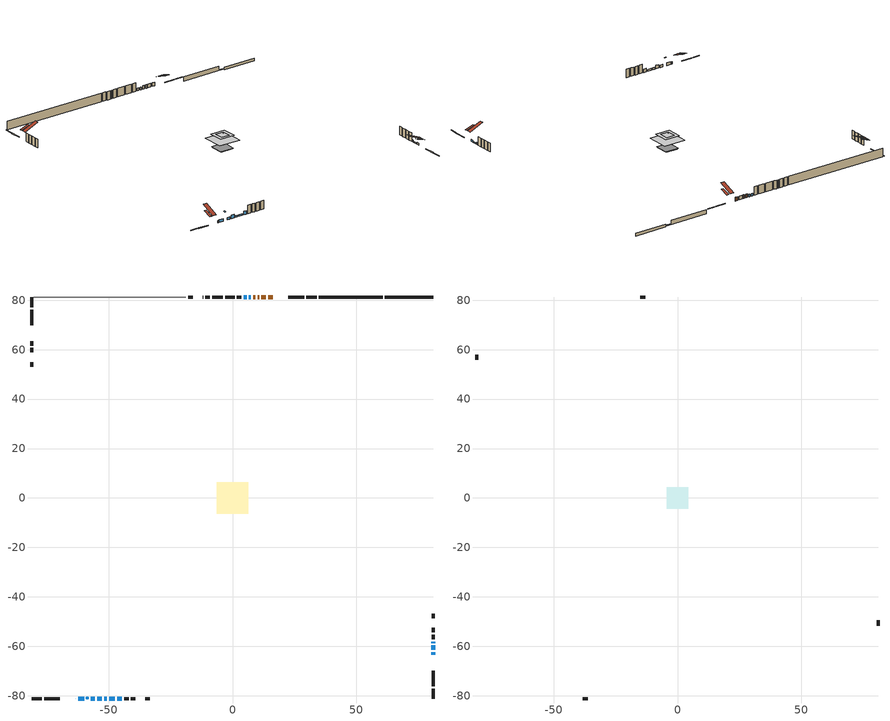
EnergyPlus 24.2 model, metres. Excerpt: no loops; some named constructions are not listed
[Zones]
conditioned space
 floor othersidecoefficients (Floor1 construction): -1.84,-1.84 -1.84,1.84 1.84,1.84 1.84,-1.84 z1.64
 floor adiabatic (AdiabaticFloorConstruction): -6.41,-6.41 -6.41,6.41 6.41,6.41 6.41,-6.41 z4.08
 floor foundation (Slab1 construction): -3.6,-3.6 -3.6,3.6 3.6,3.6 3.6,-3.6 z-1.3
 floor foundation (Slab1 construction 1): -4.12,-4.12 -4.12,4.12 4.12,4.12 4.12,-4.12 z-0.75
 wall outside (RimJoist1 construction): 34.01,81.29 29.88,81.29 / -81.29,-81.29 -77.15,-81.29 / -81.29,81.29 -81.29,77.15 / 81.29,-81.29 81.29,-77.15 z1.64:1.94
 wall outside (RimJoist2 construction): 28.95,81.29 22.54,81.29 / -76.22,-81.29 -69.82,-81.29 / -81.29,76.22 -81.29,69.82 / 81.29,-76.22 81.29,-69.82 z1.64:1.94
 wall outside (AdiabaticWallConstruction 1): 16.2,81.29 14.43,81.29 / 10.72,81.29 10.18,81.29 / 9.25,81.29 8.33,81.29 z1.64:3.67
 wall outside (AdiabaticWallConstruction): -63.47,-81.29 -63.34,-81.29 / 81.29,-58.7 81.29,-58.06 z1.64:2.86; -62.42,-81.29 -60.03,-81.29 / 7.4,81.29 6.64,81.29 / 5.71,81.29 4.54,81.29 z1.64:3.11; 81.29,-63.47 81.29,-62.33 z1.64:2.78; -57.43,-81.29 -55.65,-81.29 z1.64:2.96; 81.29,-61.4 81.29,-59.62 z1.64:2.17; -54.72,-81.29 -52.89,-81.29 / -46.6,-81.29 -44.77,-81.29 z1.64:3.62; -51.96,-81.29 -50.82,-81.29 / -49.89,-81.29 -47.53,-81.29 z1.64:2.66
 wall outside (Wall1 construction): 3.61,81.29 1.79,81.29 / -43.84,-81.29 -42.02,-81.29 / -81.29,63.47 -81.29,61.65 / 81.29,-57.13 81.29,-55.31 z1.64:6.52
 wall outside (Wall4 construction): -9.19,81.29 -11,81.29 / -41.09,-81.29 -39.28,-81.29 / -81.29,60.72 -81.29,58.92 / 81.29,-54.38 81.29,-52.57 z1.64:6.52
 wall outside (Wall7 construction): -16.09,81.29 -17.9,81.29 / -35.31,-81.29 -33.51,-81.29 / -81.29,54.95 -81.29,53.14 / 81.29,-48.6 81.29,-46.8 z1.64:6.52
 wall foundation (FoundationWall1 construction): 81.29,81.29 61.63,81.29 z-1.3:0.22
 wall foundation (FoundationWall2 construction): 34.94,81.29,-0.75 34.94,81.29,1.64 58.12,81.29,1.64 58.12,81.29,-0.37 60.7,81.29,-0.37 60.7,81.29,-0.75
 wall othersidecoefficients (AdiabaticWallConstruction 1): 13.5,81.29 11.65,81.29 z1.64:3.67
 wall othersidecoefficients (Wall2 construction): 0.86,81.29 -2.98,81.29 z1.64:6.52
 wall othersidecoefficients (Wall3 construction): -3.91,81.29 -8.26,81.29 z1.64:6.52
 wall othersidecoefficients (Wall5 construction): -11.93,81.29 -12.12,81.29 z1.64:6.52
 wall adiabatic (Wall8 construction): -18.83,81.29 -80.36,81.29 z1.64:6.52
 window (WindowConstruction 8): -63.47,-81.29 -63.34,-81.29 z1.64:2.86
 window (WindowConstruction 6): -62.42,-81.29 -60.03,-81.29 z1.64:3.11
 window (WindowConstruction 7): 81.29,-63.47 81.29,-62.33 z1.64:2.78
 window (WindowConstruction 10): -57.42,-81.29 -55.65,-81.29 z1.64:2.96
 window (WindowConstruction 11): 81.29,-61.4 81.29,-59.62 z1.64:2.17
 window (WindowConstruction): 7.4,81.29 6.64,81.29 z1.64:3.11
 window (WindowConstruction 1): -54.72,-81.29 -52.89,-81.29 z1.64:3.62
 window (WindowConstruction 2): -51.96,-81.29 -50.82,-81.29 z1.64:2.65
 window (WindowConstruction 3): -49.89,-81.29 -47.53,-81.29 z1.64:2.65
 window (WindowConstruction 4): 5.71,81.29 4.54,81.29 z1.64:3.11
 window (WindowConstruction 9): 81.29,-58.69 81.29,-58.06 z1.64:2.86
 window (WindowConstruction 5): -46.6,-81.29 -44.77,-81.29 z1.64:3.62
 door (Door): 16.2,81.29 14.43,81.29 z1.64:3.67
 door inside (Door 1): 13.5,81.29 11.65,81.29 z1.64:3.67
 door (Door 2): 10.72,81.29 10.18,81.29 z1.64:3.67
 door (Door 3): 9.25,81.29 8.33,81.29 z1.64:3.67
 ceiling adiabatic (AdiabaticFloorConstruction): 6.41,-6.41 6.41,6.41 -6.41,6.41 -6.41,-6.41 z4.08
 roof outside (Roof2 construction): -1.59,1.59 -1.59,-1.59 1.59,-1.59 1.59,1.59 z6.52
 roof outside (AdiabaticRoofConstruction): -58.35,-81.29,6.52 -58.35,-80.6,6.8 -59.1,-80.6,6.8 -59.1,-81.29,6.52
 skylight (SkylightConstruction): -58.35,-81.29,6.52 -58.35,-80.6,6.8 -59.1,-80.6,6.8 -59.1,-81.29,6.52
attic - vented
 floor to conditioned space (Floor2 construction Reversed): -2.51,-2.51 -2.51,2.51 2.51,2.51 2.51,-2.51 z6.52
 floor to conditioned space (Floor3 construction Reversed): -4.36,-4.36 -4.36,4.36 4.36,4.36 4.36,-4.36 z6.52
 wall outside (Wall6 construction): -13.05,81.29 -15.16,81.29 / -38.35,-81.29 -36.24,-81.29 / -81.29,57.99 -81.29,55.88 / 81.29,-51.64 81.29,-49.53 z1.64:6.52
 roof outside (Roof1 construction): 20.33,81.29,6.52 20.33,76.4,8.15 21.61,76.4,8.15 21.61,81.29,6.52; -67.6,-81.29,6.52 -67.6,-76.4,8.15 -68.89,-76.4,8.15 -68.89,-81.29,6.52; -81.29,67.6,6.52 -76.4,67.6,8.15 -76.4,68.89,8.15 -81.29,68.89,6.52; 81.29,-67.6,6.52 76.4,-67.6,8.15 76.4,-68.89,8.15 81.29,-68.89,6.52
 roof outside (Roof3 construction): 17.13,81.29,6.52 17.13,72.91,10.01 19.4,72.91,10.01 19.4,81.29,6.52; -64.4,-81.29,6.52 -64.4,-72.91,10.01 -66.67,-72.91,10.01 -66.67,-81.29,6.52; -81.29,64.4,6.52 -72.91,64.4,10.01 -72.91,66.67,10.01 -81.29,66.67,6.52; 81.29,-64.4,6.52 72.91,-64.4,10.01 72.91,-66.67,10.01 81.29,-66.67,6.52
[Material] Roughness=Rough; Thermal Absorptance=0.9
Name | Thickness {m} | Conductivity {W/m-K} | Density {kg/m3} | Specific Heat {J/kg-K} | Solar Absorptance | Visible Absorptance
ceiling loosefill ins | 0.0846667 | 0.0480833 | 16.02 | 1046.75 | 0.7 | 0.7
ceiling loosefill ins 1 | 0.169333 | 0.0480833 | 16.02 | 1046.75 | 0.7 | 0.7
ceiling stud and cavity | 0.1397 | 0.101714 | 65.682 | 1177.47 | 0.7 | 0.7
ceiling stud and cavity 1 | 0.1397 | 0.141927 | 65.682 | 1177.47 | 0.7 | 0.7
gypsum board | 0.0127 | 0.160291 | 801 | 837.4 | 0.6 | 0.6
[Construction]
Floor2 construction: ceiling loosefill ins, ceiling stud and cavity, gypsum board
Floor3 construction: ceiling loosefill ins 1, ceiling stud and cavity 1, gypsum board
[EnergyManagementSystem:Program]
natural_vent_program: Set Tin = tin_s; Set Tout = tout_s; Set Wout = out_wt_s; Set Pbar = out_pb_s; Set Phiout = (@RhFnTdbWPb Tout Wout Pbar); Set MaxHR = 0.0115; Set Tnvsp = (htg_sp_s + clg_sp_s) / 2; Set NVavail = natural_vent_s; Set ClgSsnAvail = cool_season; Set Qnv = 0; Set Qwhf = 0; Set whole_house_fan_mix_act = 0; Set whole_house_fan_act = 0; If ((Wout < MaxHR) && (Tin > Tout) && (Tin > Tnvsp) && (ClgSsnAvail > 0)); Set WHF_Flow = 0; Set Adj = (Tin-Tnvsp)/(Tin-Tout); Set Adj = (@Min Adj 1); Set Adj = (@Max Adj 0); If (WHF_Flow > 0); Set Qwhf = WHF_Flow*Adj; Set whole_house_fan_mix_act = WHF_Flow*Adj; Set WHF_W = 0; Set whole_house_fan_act = WHF_W*Adj; ElseIf (NVavail > 0); Set NVArea = 0.0; Set Cs = 0.0002330072345568537; Set Cw = 3.573393377135627e-05; Set Tdiff = Tin-Tout; Set dT = (@Abs Tdiff); Set Vwind = site_vw_s; Set SGNV = NVArea*Adj*((((Cs*dT)+(Cw*(Vwind^2)))^0.5)/1000); Set MaxNV = 3.885557458288897; Set Qnv = (@Min SGNV MaxNV); EndIf; EndIf; Set natural_vent_flow_act = Qnv; Set whole_house_fan_flow_act = Qwhf; Set natural_vent_program_Qnv = Qnv; Set natural_vent_program_Qwhf = Qwhf
other_non_freezing_space_Temperature_Program: Set other_non_freezing_space_temp_sch = 0.0; Set other_non_freezing_space_temp_sch = other_non_freezing_space_temp_sch + (oa_temp * 1.0); If other_non_freezing_space_temp_sch < 4.444444444444445; Set other_non_freezing_space_temp_sch = 4.444444444444445; EndIf
total_airflows_program: Set total_infil_flow_rate = 0; Set total_mechvent_flow_rate = 0; Set total_natvent_flow_rate = 0; Set total_whf_flow_rate = 0; Set total_infil_flow_rate = total_infil_flow_rate + (infil_program_Qinf * 1); Set total_mechvent_flow_rate = total_mechvent_flow_rate + (infil_program_Qfan * 1); Set total_natvent_flow_rate = total_natvent_flow_rate + (natural_vent_program_Qnv * 1); Set total_whf_flow_rate = total_whf_flow_rate + (natural_vent_program_Qwhf * 1)
total_loads_program: Set loads_htg_tot = 0; Set loads_clg_tot = 0; If htg_load_cond > 0; Set loads_htg_tot = loads_htg_tot + (htg_load_cond - clg_load_cond) * 1.0; EndIf; Set loads_htg_tot = (@Max loads_htg_tot 0); If clg_load_cond > 0; Set loads_clg_tot = loads_clg_tot + (clg_load_cond - htg_load_cond) * 0.0; EndIf; Set loads_clg_tot = (@Max loads_clg_tot 0)
unmet_hours_program: Set htg_unmet_hours = 0; Set clg_unmet_hours = 0; Set unit_htg_unmet_hours = 0; If ((DayOfYear >= 1) && (DayOfYear <= 365)); Set unit_htg_unmet_hours = unit_htg_unmet_hours + conditioned_space_htg_unmet_s; If unit_htg_unmet_hours > htg_unmet_hours; Set htg_unmet_hours = unit_htg_unmet_hours; EndIf; EndIf
water_heater_1_EC_adj: If WarmupFlag == 0; Set dhw_e_cons = water_heater_1_energy + water_heater_1_on_cycle_parasitic + water_heater_1_off_cycle_parasitic; Set water_heater_1_ec_adj_act = 0.0 * dhw_e_cons / 1; EndIf
water_heater_EC_adj: If WarmupFlag == 0; Set dhw_e_cons = water_heater_energy + water_heater_on_cycle_parasitic + water_heater_off_cycle_parasitic; Set water_heater_ec_adj_act = 0.0 * dhw_e_cons / 1; EndIf
[EnergyManagementSystem:ProgramCallingManager]
component_loads_program_calling_manager: EndOfZoneTimestepAfterZoneReporting; component_loads_program
fridge_schedule_program_calling_manager: BeginZoneTimestepAfterInitHeatBalance; fridge_schedule_program
infil_program_calling_manager: BeginZoneTimestepAfterInitHeatBalance; infil_program
natural_vent_program_calling_manager: BeginZoneTimestepAfterInitHeatBalance; natural_vent_program
other_non_freezing_space_Temperature_Program_calling_manager: EndOfSystemTimestepAfterHVACReporting; other_non_freezing_space_Temperature_Program
total_airflows_program_calling_manager: EndOfZoneTimestepAfterZoneReporting; total_airflows_program
total_loads_program_calling_manager: EndOfZoneTimestepAfterZoneReporting; total_loads_program
unmet_hours_program_calling_manager: EndOfZoneTimestepBeforeZoneReporting; unmet_hours_program
water_heater_1_EC_adj_ProgramManager: EndOfSystemTimestepBeforeHVACReporting; water_heater_1_EC_adj
water_heater_EC_adj_ProgramManager: EndOfSystemTimestepBeforeHVACReporting; water_heater_EC_adj
[EnergyManagementSystem:OutputVariable] Type of Data in Variable=Summed; Update Frequency=ZoneTimestep
Name | EMS Variable | EMS Program or Subroutine | Units
loads_htg_tot_peakload_outvar; loads_htg_tot_annual_outvar; Energy Management System Output Variable 1; Energy Management System Output Variable 45 | loads_htg_tot | total_loads_program | J
loads_clg_tot_peakload_outvar; loads_clg_tot_annual_outvar; Energy Management System Output Variable 2; Energy Management System Output Variable 46 | loads_clg_tot | total_loads_program | J
htg_unmet_hours_annual_outvar; Energy Management System Output Variable 3 | htg_unmet_hours | unmet_hours_program | hr
clg_unmet_hours_annual_outvar; Energy Management System Output Variable 4 | clg_unmet_hours | unmet_hours_program | hr
loads_htg_roofs_annual_outvar; Energy Management System Output Variable 5 | loads_htg_roofs | component_loads_program | J
loads_htg_ceilings_annual_outvar; Energy Management System Output Variable 6 | loads_htg_ceilings | component_loads_program | J
loads_htg_walls_annual_outvar; Energy Management System Output Variable 7 | loads_htg_walls | component_loads_program | J
loads_htg_rim_joists_annual_outvar; Energy Management System Output Variable 8 | loads_htg_rim_joists | component_loads_program | J
loads_htg_foundation_walls_annual_outvar; Energy Management System Output Variable 9 | loads_htg_foundation_walls | component_loads_program | J
loads_htg_doors_annual_outvar; Energy Management System Output Variable 10 | loads_htg_doors | component_loads_program | J
loads_htg_windows_conduction_annual_outvar; Energy Management System Output Variable 11 | loads_htg_windows_conduction | component_loads_program | J
loads_htg_windows_solar_annual_outvar; Energy Management System Output Variable 12 | loads_htg_windows_solar | component_loads_program | J
loads_htg_skylights_conduction_annual_outvar; Energy Management System Output Variable 13 | loads_htg_skylights_conduction | component_loads_program | J
loads_htg_skylights_solar_annual_outvar; Energy Management System Output Variable 14 | loads_htg_skylights_solar | component_loads_program | J
loads_htg_floors_annual_outvar; Energy Management System Output Variable 15 | loads_htg_floors | component_loads_program | J
loads_htg_slabs_annual_outvar; Energy Management System Output Variable 16 | loads_htg_slabs | component_loads_program | J
loads_htg_internal_mass_annual_outvar; Energy Management System Output Variable 17 | loads_htg_internal_mass | component_loads_program | J
loads_htg_infil_annual_outvar; Energy Management System Output Variable 18 | loads_htg_infil | component_loads_program | J
loads_htg_natvent_annual_outvar; Energy Management System Output Variable 19 | loads_htg_natvent | component_loads_program | J
loads_htg_mechvent_annual_outvar; Energy Management System Output Variable 20 | loads_htg_mechvent | component_loads_program | J
loads_htg_whf_annual_outvar; Energy Management System Output Variable 21 | loads_htg_whf | component_loads_program | J
loads_htg_ducts_annual_outvar; Energy Management System Output Variable 22 | loads_htg_ducts | component_loads_program | J
loads_htg_intgains_annual_outvar; Energy Management System Output Variable 23 | loads_htg_intgains | component_loads_program | J
loads_htg_lighting_annual_outvar; Energy Management System Output Variable 24 | loads_htg_lighting | component_loads_program | J
loads_clg_roofs_annual_outvar; Energy Management System Output Variable 25 | loads_clg_roofs | component_loads_program | J
loads_clg_ceilings_annual_outvar; Energy Management System Output Variable 26 | loads_clg_ceilings | component_loads_program | J
loads_clg_walls_annual_outvar; Energy Management System Output Variable 27 | loads_clg_walls | component_loads_program | J
loads_clg_rim_joists_annual_outvar; Energy Management System Output Variable 28 | loads_clg_rim_joists | component_loads_program | J
loads_clg_foundation_walls_annual_outvar; Energy Management System Output Variable 29 | loads_clg_foundation_walls | component_loads_program | J
loads_clg_doors_annual_outvar; Energy Management System Output Variable 30 | loads_clg_doors | component_loads_program | J
loads_clg_windows_conduction_annual_outvar; Energy Management System Output Variable 31 | loads_clg_windows_conduction | component_loads_program | J
loads_clg_windows_solar_annual_outvar; Energy Management System Output Variable 32 | loads_clg_windows_solar | component_loads_program | J
loads_clg_skylights_conduction_annual_outvar; Energy Management System Output Variable 33 | loads_clg_skylights_conduction | component_loads_program | J
loads_clg_skylights_solar_annual_outvar; Energy Management System Output Variable 34 | loads_clg_skylights_solar | component_loads_program | J
loads_clg_floors_annual_outvar; Energy Management System Output Variable 35 | loads_clg_floors | component_loads_program | J
loads_clg_slabs_annual_outvar; Energy Management System Output Variable 36 | loads_clg_slabs | component_loads_program | J
loads_clg_internal_mass_annual_outvar; Energy Management System Output Variable 37 | loads_clg_internal_mass | component_loads_program | J
loads_clg_infil_annual_outvar; Energy Management System Output Variable 38 | loads_clg_infil | component_loads_program | J
loads_clg_natvent_annual_outvar; Energy Management System Output Variable 39 | loads_clg_natvent | component_loads_program | J
loads_clg_mechvent_annual_outvar; Energy Management System Output Variable 40 | loads_clg_mechvent | component_loads_program | J
loads_clg_whf_annual_outvar; Energy Management System Output Variable 41 | loads_clg_whf | component_loads_program | J
loads_clg_ducts_annual_outvar; Energy Management System Output Variable 42 | loads_clg_ducts | component_loads_program | J
loads_clg_intgains_annual_outvar; Energy Management System Output Variable 43 | loads_clg_intgains | component_loads_program | J
loads_clg_lighting_annual_outvar; Energy Management System Output Variable 44 | loads_clg_lighting | component_loads_program | J
[Schedule:Day:Interval]
interior lighting schedule day: No, 01:00, 0.108182, 04:00, 0.0901515, 05:00, 0.0991667, 06:00, 0.162273, 07:00, 0.270455, 08:00, 0.342576, 10:00, 0.369621, 11:00, 0.351591, 12:00, 0.333561, 13:00, 0.324545, 14:00, 0.31553, 15:00, 0.333561, 16:00, 0.369621, 17:00, 0.450758, 18:00, 0.585985, 19:00, 0.775303, 20:00, 0.955606, 21:00, 0.991667, 22:00, 0.712197, 23:00, 0.360606, 24:00, 0.162273
interior lighting schedule day 1: No, 01:00, 0.100909, 04:00, 0.0840909, 05:00, 0.0925, 06:00, 0.151364, 07:00, 0.252273, 08:00, 0.319545, 10:00, 0.344773, 11:00, 0.327955, 12:00, 0.311136, 13:00, 0.302727, 14:00, 0.294318, 15:00, 0.311136, 16:00, 0.344773, 17:00, 0.420455, 18:00, 0.546591, 19:00, 0.723182, 20:00, 0.891364, 21:00, 0.925, 22:00, 0.664318, 23:00, 0.336364, 24:00, 0.151364
interior lighting schedule day 2: No, 01:00, 0.0927273, 04:00, 0.0772727, 05:00, 0.085, 06:00, 0.139091, 07:00, 0.231818, 08:00, 0.293636, 10:00, 0.316818, 11:00, 0.301364, 12:00, 0.285909, 13:00, 0.278182, 14:00, 0.270455, 15:00, 0.285909, 16:00, 0.316818, 17:00, 0.386364, 18:00, 0.502273, 19:00, 0.664545, 20:00, 0.819091, 21:00, 0.85, 22:00, 0.610455, 23:00, 0.309091, 24:00, 0.139091
interior lighting schedule day 3: No, 01:00, 0.0845455, 04:00, 0.0704545, 05:00, 0.0775, 06:00, 0.126818, 07:00, 0.211364, 08:00, 0.267727, 10:00, 0.288864, 11:00, 0.274773, 12:00, 0.260682, 13:00, 0.253636, 14:00, 0.246591, 15:00, 0.260682, 16:00, 0.288864, 17:00, 0.352273, 18:00, 0.457955, 19:00, 0.605909, 20:00, 0.746818, 21:00, 0.775, 22:00, 0.556591, 23:00, 0.281818, 24:00, 0.126818
interior lighting schedule day 4: No, 01:00, 0.0763636, 04:00, 0.0636364, 05:00, 0.07, 06:00, 0.114545, 07:00, 0.190909, 08:00, 0.241818, 10:00, 0.260909, 11:00, 0.248182, 12:00, 0.235455, 13:00, 0.229091, 14:00, 0.222727, 15:00, 0.235455, 16:00, 0.260909, 17:00, 0.318182, 18:00, 0.413636, 19:00, 0.547273, 20:00, 0.674545, 21:00, 0.7, 22:00, 0.502727, 23:00, 0.254545, 24:00, 0.114545
interior lighting schedule day 5: No, 01:00, 0.0727273, 04:00, 0.0606061, 05:00, 0.0666667, 06:00, 0.109091, 07:00, 0.181818, 08:00, 0.230303, 10:00, 0.248485, 11:00, 0.236364, 12:00, 0.224242, 13:00, 0.218182, 14:00, 0.212121, 15:00, 0.224242, 16:00, 0.248485, 17:00, 0.30303, 18:00, 0.393939, 19:00, 0.521212, 20:00, 0.642424, 21:00, 0.666667, 22:00, 0.478788, 23:00, 0.242424, 24:00, 0.109091
interior lighting schedule day 6: No, 01:00, 0.0745455, 04:00, 0.0621212, 05:00, 0.0683333, 06:00, 0.111818, 07:00, 0.186364, 08:00, 0.236061, 10:00, 0.254697, 11:00, 0.242273, 12:00, 0.229848, 13:00, 0.223636, 14:00, 0.217424, 15:00, 0.229848, 16:00, 0.254697, 17:00, 0.310606, 18:00, 0.403788, 19:00, 0.534242, 20:00, 0.658485, 21:00, 0.683333, 22:00, 0.490758, 23:00, 0.248485, 24:00, 0.111818
interior lighting schedule day 7: No, 01:00, 0.08, 04:00, 0.0666667, 05:00, 0.0733333, 06:00, 0.12, 07:00, 0.2, 08:00, 0.253333, 10:00, 0.273333, 11:00, 0.26, 12:00, 0.246667, 13:00, 0.24, 14:00, 0.233333, 15:00, 0.246667, 16:00, 0.273333, 17:00, 0.333333, 18:00, 0.433333, 19:00, 0.573333, 20:00, 0.706667, 21:00, 0.733333, 22:00, 0.526667, 23:00, 0.266667, 24:00, 0.12
interior lighting schedule day 8: No, 01:00, 0.0890909, 04:00, 0.0742424, 05:00, 0.0816667, 06:00, 0.133636, 07:00, 0.222727, 08:00, 0.282121, 10:00, 0.304394, 11:00, 0.289545, 12:00, 0.274697, 13:00, 0.267273, 14:00, 0.259848, 15:00, 0.274697, 16:00, 0.304394, 17:00, 0.371212, 18:00, 0.482576, 19:00, 0.638485, 20:00, 0.78697, 21:00, 0.816667, 22:00, 0.586515, 23:00, 0.29697, 24:00, 0.133636
interior lighting schedule day 9: No, 01:00, 0.0972727, 04:00, 0.0810606, 05:00, 0.0891667, 06:00, 0.145909, 07:00, 0.243182, 08:00, 0.30803, 10:00, 0.332348, 11:00, 0.316136, 12:00, 0.299924, 13:00, 0.291818, 14:00, 0.283712, 15:00, 0.299924, 16:00, 0.332348, 17:00, 0.405303, 18:00, 0.526894, 19:00, 0.697121, 20:00, 0.859242, 21:00, 0.891667, 22:00, 0.640379, 23:00, 0.324242, 24:00, 0.145909
interior lighting schedule day 10: No, 01:00, 0.105455, 04:00, 0.0878788, 05:00, 0.0966667, 06:00, 0.158182, 07:00, 0.263636, 08:00, 0.333939, 10:00, 0.360303, 11:00, 0.342727, 12:00, 0.325152, 13:00, 0.316364, 14:00, 0.307576, 15:00, 0.325152, 16:00, 0.360303, 17:00, 0.439394, 18:00, 0.571212, 19:00, 0.755758, 20:00, 0.931515, 21:00, 0.966667, 22:00, 0.694242, 23:00, 0.351515, 24:00, 0.158182
interior lighting schedule day 11: No, 01:00, 0.109091, 04:00, 0.0909091, 05:00, 0.1, 06:00, 0.163636, 07:00, 0.272727, 08:00, 0.345455, 10:00, 0.372727, 11:00, 0.354545, 12:00, 0.336364, 13:00, 0.327273, 14:00, 0.318182, 15:00, 0.336364, 16:00, 0.372727, 17:00, 0.454545, 18:00, 0.590909, 19:00, 0.781818, 20:00, 0.963636, 21:00, 1, 22:00, 0.718182, 23:00, 0.363636, 24:00, 0.163636
interior lighting schedule default day; occupants schedule default day; clothes dryer schedule default day; cooking range schedule default day; mech vent bath fan 0 schedule default day; mech vent bath fan 1 schedule default day; misc plug loads schedule default day; general water use schedule default day; heating setpoint default day; cooling setpoint default day; clothes dryer exhaust 0 schedule default day; cooling season schedule day; cooling season schedule day 2; cooling season schedule default day; exterior lighting schedule default day; natural vent schedule default day: No, 24:00, 0
occupants schedule day: No, 05:00, 0.426829, 06:00, 0.719512, 07:00, 1, 08:00, 0.670732, 09:00, 0.329268, 14:00, 0.170732, 15:00, 0.231707, 16:00, 0.329268, 17:00, 0.5, 18:00, 0.670732, 19:00, 0.829268, 21:00, 1, 22:00, 0.853659, 23:00, 0.646341, 24:00, 0.426829
clothes dryer schedule day; clothes dryer exhaust 0 schedule day: No, 01:00, 0.123457, 02:00, 0.0740741, 03:00, 0.0493827, 04:00, 0.0246914, 05:00, 0.0493827, 06:00, 0.0740741, 07:00, 0.197531, 08:00, 0.395062, 09:00, 0.592593, 10:00, 0.839506, 11:00, 0.962963, 12:00, 1, 13:00, 0.91358, 14:00, 0.82716, 15:00, 0.716049, 16:00, 0.753086, 17:00, 0.679012, 18:00, 0.666667, 20:00, 0.62963, 21:00, 0.641975, 22:00, 0.666667, 23:00, 0.54321, 24:00, 0.296296
cooking range schedule day: No, 05:00, 0.0597015, 06:00, 0.11194, 07:00, 0.171642, 08:00, 0.291045, 11:00, 0.343284, 12:00, 0.402985, 13:00, 0.462687, 14:00, 0.343284, 15:00, 0.291045, 16:00, 0.402985, 17:00, 0.567164, 18:00, 1, 19:00, 0.850746, 20:00, 0.432836, 21:00, 0.291045, 22:00, 0.231343, 23:00, 0.171642, 24:00, 0.11194
mech vent bath fan 0 schedule day; mech vent bath fan 1 schedule day: No, 07:00, 0, 08:00, 1, 09:00, 0.2, 24:00, 0
misc plug loads schedule day: No, 06:00, 0.705882, 07:00, 0.745098, 08:00, 0.803922, 15:00, 0.823529, 16:00, 0.862745, 17:00, 0.921569, 18:00, 0.980392, 19:00, 1, 20:00, 0.980392, 21:00, 0.941176, 22:00, 0.862745, 23:00, 0.784314, 24:00, 0.72549
general water use schedule day: No, 01:00, 0.315068, 03:00, 0.287671, 04:00, 0.342466, 05:00, 0.369863, 06:00, 0.520548, 07:00, 0.60274, 08:00, 0.534247, 10:00, 0.506849, 11:00, 0.465753, 14:00, 0.479452, 15:00, 0.534247, 16:00, 0.589041, 17:00, 0.69863, 18:00, 0.876712, 19:00, 0.890411, 20:00, 0.986301, 21:00, 1, 22:00, 0.863014, 23:00, 0.616438, 24:00, 0.465753
heating setpoint day: No, 07:00, 18, 23:00, 21, 24:00, 18
cooling setpoint day: No, 24:00, 25
cooling season schedule day 1: No, 24:00, 1
exterior lighting schedule day: No, 01:00, 0.566667, 03:00, 0.524167, 05:00, 0.495833, 06:00, 0.5525, 07:00, 0.623333, 08:00, 0.580833, 09:00, 0.439167, 10:00, 0.354167, 12:00, 0.34, 13:00, 0.354167, 14:00, 0.396667, 15:00, 0.425, 16:00, 0.495833, 17:00, 0.623333, 18:00, 0.793333, 19:00, 0.906667, 20:00, 0.963333, 21:00, 0.991667, 22:00, 0.920833, 23:00, 0.793333, 24:00, 0.665833
exterior lighting schedule day 1: No, 01:00, 0.528571, 03:00, 0.488929, 05:00, 0.4625, 06:00, 0.515357, 07:00, 0.581429, 08:00, 0.541786, 09:00, 0.409643, 10:00, 0.330357, 12:00, 0.317143, 13:00, 0.330357, 14:00, 0.37, 15:00, 0.396429, 16:00, 0.4625, 17:00, 0.581429, 18:00, 0.74, 19:00, 0.845714, 20:00, 0.898571, 21:00, 0.925, 22:00, 0.858929, 23:00, 0.74, 24:00, 0.621071
exterior lighting schedule day 10: No, 01:00, 0.552381, 03:00, 0.510952, 05:00, 0.483333, 06:00, 0.538571, 07:00, 0.607619, 08:00, 0.56619, 09:00, 0.428095, 10:00, 0.345238, 12:00, 0.331429, 13:00, 0.345238, 14:00, 0.386667, 15:00, 0.414286, 16:00, 0.483333, 17:00, 0.607619, 18:00, 0.773333, 19:00, 0.88381, 20:00, 0.939048, 21:00, 0.966667, 22:00, 0.897619, 23:00, 0.773333, 24:00, 0.649048
exterior lighting schedule day 11: No, 01:00, 0.571429, 03:00, 0.528571, 05:00, 0.5, 06:00, 0.557143, 07:00, 0.628571, 08:00, 0.585714, 09:00, 0.442857, 10:00, 0.357143, 12:00, 0.342857, 13:00, 0.357143, 14:00, 0.4, 15:00, 0.428571, 16:00, 0.5, 17:00, 0.628571, 18:00, 0.8, 19:00, 0.914286, 20:00, 0.971429, 21:00, 1, 22:00, 0.928571, 23:00, 0.8, 24:00, 0.671429
exterior lighting schedule day 2: No, 01:00, 0.485714, 03:00, 0.449286, 05:00, 0.425, 06:00, 0.473571, 07:00, 0.534286, 08:00, 0.497857, 09:00, 0.376429, 10:00, 0.303571, 12:00, 0.291429, 13:00, 0.303571, 14:00, 0.34, 15:00, 0.364286, 16:00, 0.425, 17:00, 0.534286, 18:00, 0.68, 19:00, 0.777143, 20:00, 0.825714, 21:00, 0.85, 22:00, 0.789286, 23:00, 0.68, 24:00, 0.570714
exterior lighting schedule day 3: No, 01:00, 0.442857, 03:00, 0.409643, 05:00, 0.3875, 06:00, 0.431786, 07:00, 0.487143, 08:00, 0.453929, 09:00, 0.343214, 10:00, 0.276786, 12:00, 0.265714, 13:00, 0.276786, 14:00, 0.31, 15:00, 0.332143, 16:00, 0.3875, 17:00, 0.487143, 18:00, 0.62, 19:00, 0.708571, 20:00, 0.752857, 21:00, 0.775, 22:00, 0.719643, 23:00, 0.62, 24:00, 0.520357
exterior lighting schedule day 4: No, 01:00, 0.4, 03:00, 0.37, 05:00, 0.35, 06:00, 0.39, 07:00, 0.44, 08:00, 0.41, 09:00, 0.31, 10:00, 0.25, 12:00, 0.24, 13:00, 0.25, 14:00, 0.28, 15:00, 0.3, 16:00, 0.35, 17:00, 0.44, 18:00, 0.56, 19:00, 0.64, 20:00, 0.68, 21:00, 0.7, 22:00, 0.65, 23:00, 0.56, 24:00, 0.47
exterior lighting schedule day 5: No, 01:00, 0.380952, 03:00, 0.352381, 05:00, 0.333333, 06:00, 0.371429, 07:00, 0.419048, 08:00, 0.390476, 09:00, 0.295238, 10:00, 0.238095, 12:00, 0.228571, 13:00, 0.238095, 14:00, 0.266667, 15:00, 0.285714, 16:00, 0.333333, 17:00, 0.419048, 18:00, 0.533333, 19:00, 0.609524, 20:00, 0.647619, 21:00, 0.666667, 22:00, 0.619048, 23:00, 0.533333, 24:00, 0.447619
exterior lighting schedule day 6: No, 01:00, 0.390476, 03:00, 0.36119, 05:00, 0.341667, 06:00, 0.380714, 07:00, 0.429524, 08:00, 0.400238, 09:00, 0.302619, 10:00, 0.244048, 12:00, 0.234286, 13:00, 0.244048, 14:00, 0.273333, 15:00, 0.292857, 16:00, 0.341667, 17:00, 0.429524, 18:00, 0.546667, 19:00, 0.624762, 20:00, 0.66381, 21:00, 0.683333, 22:00, 0.634524, 23:00, 0.546667, 24:00, 0.45881
exterior lighting schedule day 7: No, 01:00, 0.419048, 03:00, 0.387619, 05:00, 0.366667, 06:00, 0.408571, 07:00, 0.460952, 08:00, 0.429524, 09:00, 0.324762, 10:00, 0.261905, 12:00, 0.251429, 13:00, 0.261905, 14:00, 0.293333, 15:00, 0.314286, 16:00, 0.366667, 17:00, 0.460952, 18:00, 0.586667, 19:00, 0.670476, 20:00, 0.712381, 21:00, 0.733333, 22:00, 0.680952, 23:00, 0.586667, 24:00, 0.492381
exterior lighting schedule day 8: No, 01:00, 0.466667, 03:00, 0.431667, 05:00, 0.408333, 06:00, 0.455, 07:00, 0.513333, 08:00, 0.478333, 09:00, 0.361667, 10:00, 0.291667, 12:00, 0.28, 13:00, 0.291667, 14:00, 0.326667, 15:00, 0.35, 16:00, 0.408333, 17:00, 0.513333, 18:00, 0.653333, 19:00, 0.746667, 20:00, 0.793333, 21:00, 0.816667, 22:00, 0.758333, 23:00, 0.653333, 24:00, 0.548333
exterior lighting schedule day 9: No, 01:00, 0.509524, 03:00, 0.47131, 05:00, 0.445833, 06:00, 0.496786, 07:00, 0.560476, 08:00, 0.522262, 09:00, 0.394881, 10:00, 0.318452, 12:00, 0.305714, 13:00, 0.318452, 14:00, 0.356667, 15:00, 0.382143, 16:00, 0.445833, 17:00, 0.560476, 18:00, 0.713333, 19:00, 0.815238, 20:00, 0.86619, 21:00, 0.891667, 22:00, 0.827976, 23:00, 0.713333, 24:00, 0.59869
[Schedule:Week:Daily]
heating setpoint Week Rule - Jan1-Dec31: heating setpoint day, heating setpoint day, heating setpoint day, heating setpoint day, heating setpoint day, heating setpoint day, heating setpoint day, heating setpoint default day, heating setpoint default day, heating setpoint default day, heating setpoint default day, heating setpoint default day
cooling setpoint Week Rule - Jan1-Dec31: cooling setpoint day, cooling setpoint day, cooling setpoint day, cooling setpoint day, cooling setpoint day, cooling setpoint day, cooling setpoint day, cooling setpoint default day, cooling setpoint default day, cooling setpoint default day, cooling setpoint default day, cooling setpoint default day
clothes dryer exhaust 0 schedule Week Rule - Jan1-Dec31: clothes dryer exhaust 0 schedule day, clothes dryer exhaust 0 schedule day, clothes dryer exhaust 0 schedule day, clothes dryer exhaust 0 schedule day, clothes dryer exhaust 0 schedule day, clothes dryer exhaust 0 schedule day, clothes dryer exhaust 0 schedule day, clothes dryer exhaust 0 schedule default day, clothes dryer exhaust 0 schedule default day, clothes dryer exhaust 0 schedule default day, clothes dryer exhaust 0 schedule default day, clothes dryer exhaust 0 schedule default day
cooling season schedule Week Rule - Jan1-May26: cooling season schedule day, cooling season schedule day, cooling season schedule day, cooling season schedule day, cooling season schedule day, cooling season schedule day, cooling season schedule day, cooling season schedule default day, cooling season schedule default day, cooling season schedule default day, cooling season schedule default day, cooling season schedule default day
cooling season schedule Week Rule - May27-Jun2: cooling season schedule day, cooling season schedule day, cooling season schedule day, cooling season schedule day, cooling season schedule day, cooling season schedule day 1, cooling season schedule day 1, cooling season schedule default day, cooling season schedule default day, cooling season schedule default day, cooling season schedule default day, cooling season schedule default day
cooling season schedule Week Rule - Jun3-Aug25: cooling season schedule day 1, cooling season schedule day 1, cooling season schedule day 1, cooling season schedule day 1, cooling season schedule day 1, cooling season schedule day 1, cooling season schedule day 1, cooling season schedule default day, cooling season schedule default day, cooling season schedule default day, cooling season schedule default day, cooling season schedule default day
cooling season schedule Week Rule - Aug26-Sep1: cooling season schedule day 1, cooling season schedule day 1, cooling season schedule day 1, cooling season schedule day 1, cooling season schedule day 1, cooling season schedule day 1, cooling season schedule day 2, cooling season schedule default day, cooling season schedule default day, cooling season schedule default day, cooling season schedule default day, cooling season schedule default day
cooling season schedule Week Rule - Sep2-Dec31: cooling season schedule day 2, cooling season schedule day 2, cooling season schedule day 2, cooling season schedule day 2, cooling season schedule day 2, cooling season schedule day 2, cooling season schedule day 2, cooling season schedule default day, cooling season schedule default day, cooling season schedule default day, cooling season schedule default day, cooling season schedule default day
exterior lighting schedule Week Rule - Jan1-Jan27: exterior lighting schedule day, exterior lighting schedule day, exterior lighting schedule day, exterior lighting schedule day, exterior lighting schedule day, exterior lighting schedule day, exterior lighting schedule day, exterior lighting schedule default day, exterior lighting schedule default day, exterior lighting schedule default day, exterior lighting schedule default day, exterior lighting schedule default day
exterior lighting schedule Week Rule - Jan28-Feb3: exterior lighting schedule day, exterior lighting schedule day, exterior lighting schedule day, exterior lighting schedule day, exterior lighting schedule day 1, exterior lighting schedule day 1, exterior lighting schedule day 1, exterior lighting schedule default day, exterior lighting schedule default day, exterior lighting schedule default day, exterior lighting schedule default day, exterior lighting schedule default day
exterior lighting schedule Week Rule - Feb4-Feb24: exterior lighting schedule day 1, exterior lighting schedule day 1, exterior lighting schedule day 1, exterior lighting schedule day 1, exterior lighting schedule day 1, exterior lighting schedule day 1, exterior lighting schedule day 1, exterior lighting schedule default day, exterior lighting schedule default day, exterior lighting schedule default day, exterior lighting schedule default day, exterior lighting schedule default day
exterior lighting schedule Week Rule - Feb25-Mar3: exterior lighting schedule day 1, exterior lighting schedule day 1, exterior lighting schedule day 1, exterior lighting schedule day 1, exterior lighting schedule day 2, exterior lighting schedule day 2, exterior lighting schedule day 2, exterior lighting schedule default day, exterior lighting schedule default day, exterior lighting schedule default day, exterior lighting schedule default day, exterior lighting schedule default day
exterior lighting schedule Week Rule - Mar4-Mar31: exterior lighting schedule day 2, exterior lighting schedule day 2, exterior lighting schedule day 2, exterior lighting schedule day 2, exterior lighting schedule day 2, exterior lighting schedule day 2, exterior lighting schedule day 2, exterior lighting schedule default day, exterior lighting schedule default day, exterior lighting schedule default day, exterior lighting schedule default day, exterior lighting schedule default day
exterior lighting schedule Week Rule - Apr1-Apr28: exterior lighting schedule day 3, exterior lighting schedule day 3, exterior lighting schedule day 3, exterior lighting schedule day 3, exterior lighting schedule day 3, exterior lighting schedule day 3, exterior lighting schedule day 3, exterior lighting schedule default day, exterior lighting schedule default day, exterior lighting schedule default day, exterior lighting schedule default day, exterior lighting schedule default day
exterior lighting schedule Week Rule - Apr29-May5: exterior lighting schedule day 3, exterior lighting schedule day 3, exterior lighting schedule day 4, exterior lighting schedule day 4, exterior lighting schedule day 4, exterior lighting schedule day 4, exterior lighting schedule day 4, exterior lighting schedule default day, exterior lighting schedule default day, exterior lighting schedule default day, exterior lighting schedule default day, exterior lighting schedule default day
exterior lighting schedule Week Rule - May6-May26: exterior lighting schedule day 4, exterior lighting schedule day 4, exterior lighting schedule day 4, exterior lighting schedule day 4, exterior lighting schedule day 4, exterior lighting schedule day 4, exterior lighting schedule day 4, exterior lighting schedule default day, exterior lighting schedule default day, exterior lighting schedule default day, exterior lighting schedule default day, exterior lighting schedule default day
exterior lighting schedule Week Rule - May27-Jun2: exterior lighting schedule day 4, exterior lighting schedule day 4, exterior lighting schedule day 4, exterior lighting schedule day 4, exterior lighting schedule day 4, exterior lighting schedule day 5, exterior lighting schedule day 5, exterior lighting schedule default day, exterior lighting schedule default day, exterior lighting schedule default day, exterior lighting schedule default day, exterior lighting schedule default day
exterior lighting schedule Week Rule - Jun3-Jun30: exterior lighting schedule day 5, exterior lighting schedule day 5, exterior lighting schedule day 5, exterior lighting schedule day 5, exterior lighting schedule day 5, exterior lighting schedule day 5, exterior lighting schedule day 5, exterior lighting schedule default day, exterior lighting schedule default day, exterior lighting schedule default day, exterior lighting schedule default day, exterior lighting schedule default day
exterior lighting schedule Week Rule - Jul1-Jul28: exterior lighting schedule day 6, exterior lighting schedule day 6, exterior lighting schedule day 6, exterior lighting schedule day 6, exterior lighting schedule day 6, exterior lighting schedule day 6, exterior lighting schedule day 6, exterior lighting schedule default day, exterior lighting schedule default day, exterior lighting schedule default day, exterior lighting schedule default day, exterior lighting schedule default day
exterior lighting schedule Week Rule - Jul29-Aug4: exterior lighting schedule day 6, exterior lighting schedule day 6, exterior lighting schedule day 6, exterior lighting schedule day 7, exterior lighting schedule day 7, exterior lighting schedule day 7, exterior lighting schedule day 7, exterior lighting schedule default day, exterior lighting schedule default day, exterior lighting schedule default day, exterior lighting schedule default day, exterior lighting schedule default day
exterior lighting schedule Week Rule - Aug5-Aug25: exterior lighting schedule day 7, exterior lighting schedule day 7, exterior lighting schedule day 7, exterior lighting schedule day 7, exterior lighting schedule day 7, exterior lighting schedule day 7, exterior lighting schedule day 7, exterior lighting schedule default day, exterior lighting schedule default day, exterior lighting schedule default day, exterior lighting schedule default day, exterior lighting schedule default day
exterior lighting schedule Week Rule - Aug26-Sep1: exterior lighting schedule day 7, exterior lighting schedule day 7, exterior lighting schedule day 7, exterior lighting schedule day 7, exterior lighting schedule day 7, exterior lighting schedule day 7, exterior lighting schedule day 8, exterior lighting schedule default day, exterior lighting schedule default day, exterior lighting schedule default day, exterior lighting schedule default day, exterior lighting schedule default day
exterior lighting schedule Week Rule - Sep2-Sep29: exterior lighting schedule day 8, exterior lighting schedule day 8, exterior lighting schedule day 8, exterior lighting schedule day 8, exterior lighting schedule day 8, exterior lighting schedule day 8, exterior lighting schedule day 8, exterior lighting schedule default day, exterior lighting schedule default day, exterior lighting schedule default day, exterior lighting schedule default day, exterior lighting schedule default day
exterior lighting schedule Week Rule - Sep30-Oct6: exterior lighting schedule day 8, exterior lighting schedule day 9, exterior lighting schedule day 9, exterior lighting schedule day 9, exterior lighting schedule day 9, exterior lighting schedule day 9, exterior lighting schedule day 9, exterior lighting schedule default day, exterior lighting schedule default day, exterior lighting schedule default day, exterior lighting schedule default day, exterior lighting schedule default day
exterior lighting schedule Week Rule - Oct7-Oct27: exterior lighting schedule day 9, exterior lighting schedule day 9, exterior lighting schedule day 9, exterior lighting schedule day 9, exterior lighting schedule day 9, exterior lighting schedule day 9, exterior lighting schedule day 9, exterior lighting schedule default day, exterior lighting schedule default day, exterior lighting schedule default day, exterior lighting schedule default day, exterior lighting schedule default day
exterior lighting schedule Week Rule - Oct28-Nov3: exterior lighting schedule day 9, exterior lighting schedule day 9, exterior lighting schedule day 9, exterior lighting schedule day 9, exterior lighting schedule day 10, exterior lighting schedule day 10, exterior lighting schedule day 10, exterior lighting schedule default day, exterior lighting schedule default day, exterior lighting schedule default day, exterior lighting schedule default day, exterior lighting schedule default day
exterior lighting schedule Week Rule - Nov4-Nov24: exterior lighting schedule day 10, exterior lighting schedule day 10, exterior lighting schedule day 10, exterior lighting schedule day 10, exterior lighting schedule day 10, exterior lighting schedule day 10, exterior lighting schedule day 10, exterior lighting schedule default day, exterior lighting schedule default day, exterior lighting schedule default day, exterior lighting schedule default day, exterior lighting schedule default day
exterior lighting schedule Week Rule - Nov25-Dec1: exterior lighting schedule day 10, exterior lighting schedule day 10, exterior lighting schedule day 10, exterior lighting schedule day 10, exterior lighting schedule day 10, exterior lighting schedule day 10, exterior lighting schedule day 11, exterior lighting schedule default day, exterior lighting schedule default day, exterior lighting schedule default day, exterior lighting schedule default day, exterior lighting schedule default day
exterior lighting schedule Week Rule - Dec2-Dec31: exterior lighting schedule day 11, exterior lighting schedule day 11, exterior lighting schedule day 11, exterior lighting schedule day 11, exterior lighting schedule day 11, exterior lighting schedule day 11, exterior lighting schedule day 11, exterior lighting schedule default day, exterior lighting schedule default day, exterior lighting schedule default day, exterior lighting schedule default day, exterior lighting schedule default day
natural vent schedule Week Rule - Jan1-Dec31: natural vent schedule default day, natural vent schedule default day, natural vent schedule default day, natural vent schedule default day, natural vent schedule default day, natural vent schedule default day, natural vent schedule default day, natural vent schedule default day, natural vent schedule default day, natural vent schedule default day, natural vent schedule default day, natural vent schedule default day
[Schedule:Year]
heating setpoint: heating setpoint Week Rule - Jan1-Dec31, 1, 1, 12, 31
cooling setpoint: cooling setpoint Week Rule - Jan1-Dec31, 1, 1, 12, 31
clothes dryer exhaust 0 schedule: clothes dryer exhaust 0 schedule Week Rule - Jan1-Dec31, 1, 1, 12, 31
cooling season schedule: cooling season schedule Week Rule - Jan1-May26, 1, 1, 5, 26, cooling season schedule Week Rule - May27-Jun2, 5, 27, 6, 2, cooling season schedule Week Rule - Jun3-Aug25, 6, 3, 8, 25, cooling season schedule Week Rule - Aug26-Sep1, 8, 26, 9, 1, cooling season schedule Week Rule - Sep2-Dec31, 9, 2, 12, 31
natural vent schedule: natural vent schedule Week Rule - Jan1-Dec31, 1, 1, 12, 31
